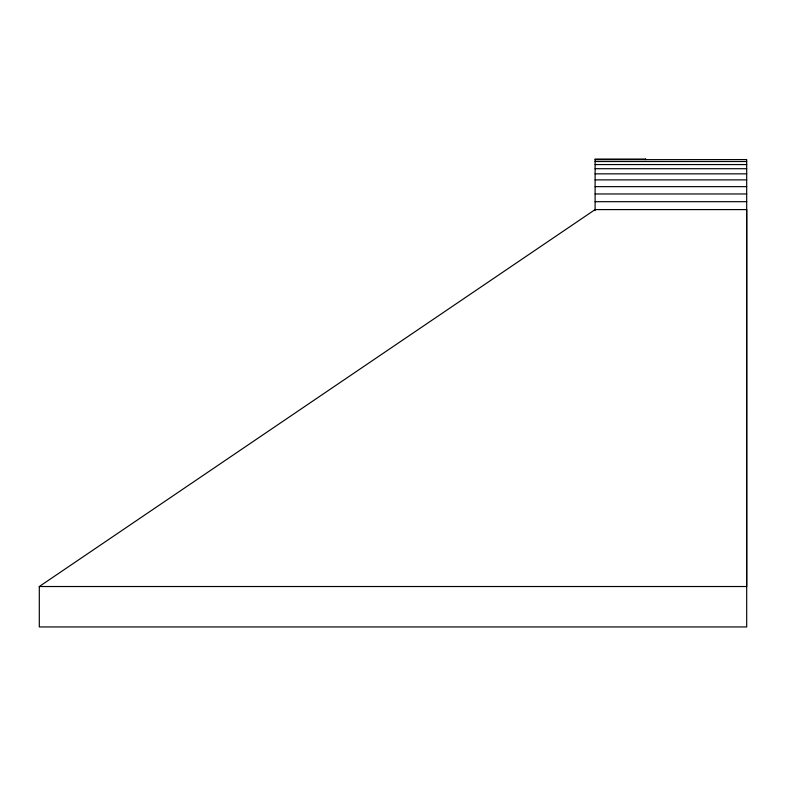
<?xml version="1.0" encoding="UTF-8"?>
<svg xmlns="http://www.w3.org/2000/svg" width="786" height="786" viewBox="0 0 786 786"><rect width="100%" height="100%" fill="white"/><g stroke="black" fill="none" stroke-linecap="round" stroke-linejoin="round"><path stroke-width="1.18" d="M39.31 586.523L39.3 626.943L746.69 626.943L746.7 209.587L595.11 209.587L39.3 586.523L746.69 586.523L746.69 159.578L595.11 159.676M645.64 159.057L645.64 159.578L645.64 159.057L595.11 159.057L595.11 210.638M595.11 161.523L746.69 161.523M595.11 164.559L746.69 164.559M595.11 168.705L746.69 168.705M595.11 173.853L746.69 173.853M595.11 179.886L746.69 179.886M595.11 186.646L746.69 186.646M595.11 193.965L746.69 193.965M595.11 201.678L746.69 201.678"/></g></svg>
